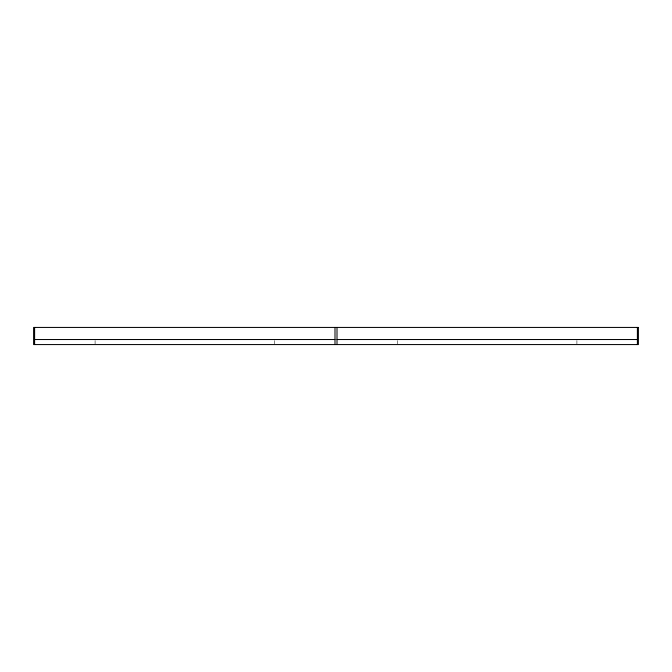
<?xml version="1.0" encoding="UTF-8"?>
<svg xmlns="http://www.w3.org/2000/svg" width="672" height="672" viewBox="0 0 672 672"><rect width="100%" height="100%" fill="white"/><g stroke="black" fill="none" stroke-linecap="round" stroke-linejoin="round"><path stroke-width="0.5" stroke-dasharray="3.36 2.52" d="M576.912 340.536L576.912 344.568M397.488 340.536L397.488 344.568M274.512 340.536L274.512 344.568M95.088 340.536L95.088 344.568"/><path stroke-width="1.01" d="M34.608 339.528L334.992 339.528M337.008 339.528L637.392 339.528M637.392 327.432L637.392 344.568M337.008 327.432L337.008 344.568M334.992 327.432L334.992 344.568M34.608 327.432L34.608 344.568M638.4 327.432L33.6 327.432L33.6 344.568L638.4 344.568L638.4 327.432"/></g></svg>
